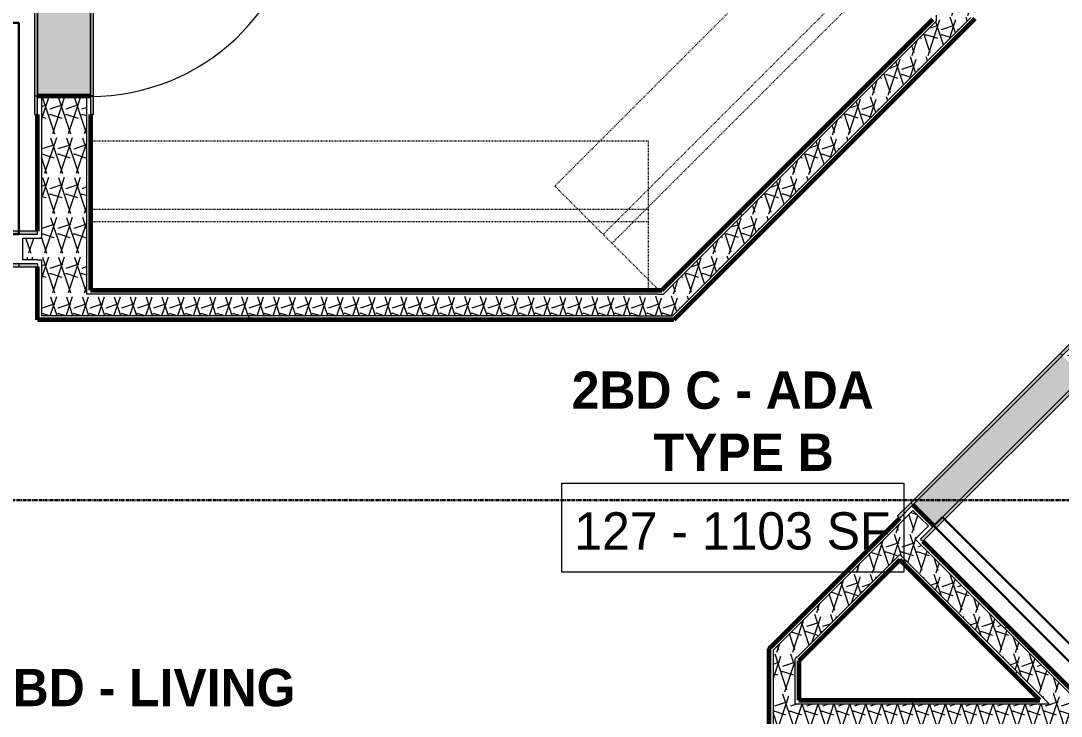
# Model space of a CAD drawing. Header units: inches. Extents: x -4110 to -1807, y 9775 to 11251.
# Drawn here: x -3662.1 to -3494.7, y 10132.4 to 10244.3 of the extents above; entities that cross this region are included whole.
import ezdxf

# ---------------------------------------------------------------- set-up
doc = ezdxf.new("R2010")
doc.units = ezdxf.units.IN
doc.header["$MEASUREMENT"] = 0
doc.linetypes.add('Dash', pattern=[0.25, 0.125, -0.125])
doc.linetypes.add('Grid Line 1_2_', pattern=[0.875, 0.5, -0.125, 0.125, -0.125])
for name, color, linetype, lineweight in [('0-1', 7, 'Continuous', 5), ('0-2', 7, 'Continuous', 9), ('A-AREA-IDEN', 2, 'Continuous', 9), ('A-DOOR-3', 7, 'Continuous', 9), ('A-DOOR-4', 50, 'Continuous', 30), ('A-DOOR-FRAM-1', 31, 'Continuous', 18), ('A-DOOR-FRAM-2', 7, 'Continuous', 9), ('A-WALL-1', 8, 'Continuous', 5), ('A-WALL-5', 250, 'Continuous', 60), ('A-WALL-6', 10, 'Continuous', 18), ('A-WALL-PATT-1', 7, 'Continuous', 9), ('A-WALL-PATT-2', 253, 'Continuous', 9), ('I-WALL-1', 8, 'Continuous', 5), ('I-WALL-2', 250, 'Continuous', 60), ('I-WALL-3', 10, 'Continuous', 18), ('Q-CASE-HDLN-1', 7, 'Dash', 9), ('S-GRID-1', 1, 'Grid Line 1_2_', 30)]:
    doc.layers.add(name, color=color, linetype=linetype, lineweight=lineweight)
doc.styles.add('Century Gothic', font='ufonts.com_century-gothic.ttf', dxfattribs={"height": 6})
doc.styles.add('Century Gothic_B', font='GOTHICB.TTF', dxfattribs={"height": 6})
pattern_1 = [(0, (0, 0), (20.48, 5.12), [0.845, -14.515, 0.845, -14.515, -81.92]), (0, (0, 0), (20.48, 5.12), [-30.72, 0.845, -29.875, 0.845, -14.515, -35.84]), (0, (0, 0), (20.48, 5.12), [-76.8, 0.845, -9.395, 0.845, -24.755]), (120, (7.68, 2.56), (-14.67405, 15.1762003), [0.845, -14.515, 0.845, -14.515, -81.92]), (120, (7.68, 2.56), (-14.67405, 15.1762003), [-30.72, 0.845, -29.875, 0.845, -14.515, -35.84]), (120, (7.68, 2.56), (-14.67405, 15.1762003), [-76.8, 0.845, -9.395, 0.845, -24.755]), (240, (10.24, 12.8), (-5.80595, -20.2962003), [0.845, -14.515, 0.845, -14.515, -81.92]), (240, (10.24, 12.8), (-5.80595, -20.2962003), [-30.72, 0.845, -29.875, 0.845, -14.515, -35.84]), (240, (10.24, 12.8), (-5.80595, -20.2962003), [-76.8, 0.845, -9.395, 0.845, -24.755])]
pattern_2 = [(161.57, (0.32, 0.32), (-2.560496185, -0.000537386), [0, -18.214, 2.022, 0]), (18.43, (-0.32, 0.32), (-2.560496185, 0.000537386), [0, -18.214, 2.022, 0]), (108.43, (0.32, 0.32), (1.27922091, -6.400876726), [6.07, -14.166]), (71.57, (-0.32, 0.32), (1.27922091, 6.400876726), [6.07, -14.166])]

# ---------------------------------------------------------------- blocks, each defined once
blk = doc.blocks.new('SWING - SINGLE - FLUSH - SWING - FLUSH - 2-10 x 6-8 - PRIVACY-3983842-ENLARGED RCP - 1ST FLOOR PLAN - WEST')
at = {"layer": 'A-DOOR-FRAM-1'}
for points in [[(-20, 2.37), (-17, 2.37), (-17, 2.87), (-20, 2.87)], [(-7.96, 2.37), (17, 2.37), (17, 2.87), (-17, 2.87), (-17, 2.37)], [(17, 2.37), (20, 2.37), (20, 2.87), (17, 2.87)], [(-19.52, -2.88), (-17, -2.88), (-17, -2.38), (-20, -2.38), (-20, -2.88), (-19.8, -2.88)], [(-17, -2.88), (17, -2.88), (17, -2.38), (-17, -2.38)], [(17, -2.88), (20, -2.88), (20, -2.38), (17, -2.38)]]:
    blk.add_hatch(color=256, dxfattribs=at).paths.add_polyline_path(points, flags=0)
at = {"layer": 'A-DOOR-3'}
blk.add_arc((17, 2.37), 34.07, 93.3657, 180, dxfattribs=at)
at = {"layer": 'A-DOOR-4'}
for p, q in [((15, 2.37), (15, 36.38)), ((17, 36.38), (15, 36.38)), ((17, 2.37), (17, 36.38)), ((17, 2.37), (15, 2.37))]:
    blk.add_line(p, q, dxfattribs=at)
at = {"layer": 'A-DOOR-FRAM-2'}
for p, q in [((-17, 2.87), (-20, 2.87)), ((-20, 2.37), (-20, 2.87)), ((-20, 2.37), (-17, 2.37)), ((17, 2.87), (-17, 2.87)), ((-17, 2.37), (-17, 2.87)), ((-17, 2.37), (17, 2.37)), ((20, 2.87), (17, 2.87)), ((17, 2.37), (17, 2.87)), ((17, 2.37), (20, 2.37)), ((20, 2.37), (20, 2.87)), ((-17, -2.38), (-20, -2.38)), ((-20, -2.38), (-20, -2.88)), ((-20, -2.88), (-17, -2.88)), ((17, -2.38), (-17, -2.38)), ((-17, -2.38), (-17, -2.88)), ((-17, -2.88), (17, -2.88)), ((20, -2.38), (17, -2.38)), ((17, -2.38), (17, -2.88)), ((17, -2.88), (20, -2.88)), ((20, -2.38), (20, -2.88))]:
    blk.add_line(p, q, dxfattribs=at)
blk = doc.blocks.new('OD_CW_Closet - OD_CW_Closet-3851051-ENLARGED RCP - 1ST FLOOR PLAN - WEST')
at = {"layer": 'Q-CASE-HDLN-1'}
for p, q in [((64.78, 0), (64.78, 23.68)), ((0.74, 13), (64.78, 13)), ((0.74, 11), (64.78, 11)), ((0.74, 0), (64.78, 0))]:
    blk.add_line(p, q, dxfattribs=at)
blk = doc.blocks.new('OD_CW_Closet - OD_CW_Closet-4152603-ENLARGED RCP - 1ST FLOOR PLAN - WEST')
at = {"layer": 'Q-CASE-HDLN-1'}
for p, q in [((0.74, 24), (0.74, 0)), ((0.74, 13), (90.5, 13)), ((0.74, 11), (90.5, 11)), ((0.74, 0), (90.5, 0))]:
    blk.add_line(p, q, dxfattribs=at)
blk = doc.blocks.new('SWING - SINGLE - FLUSH - SWING - FLUSH - 2-10 x 6-8 - PRIVACY-3983844-ENLARGED RCP - 1ST FLOOR PLAN - WEST')
at = {"layer": 'A-DOOR-FRAM-1'}
for points in [[(-17.63, 2.37), (-17, 2.37), (-17, 2.87), (-20, 2.87), (-20, 2.37)], [(-17, 2.37), (17, 2.37), (17, 2.87), (-17, 2.87)], [(17.62, 2.37), (20, 2.37), (20, 2.87), (17, 2.87), (17, 2.37)], [(-17, -2.88), (-17, -2.38), (-20, -2.38), (-20, -2.88), (-17.63, -2.88)], [(-16.5, -2.88), (17, -2.88), (17, -2.38), (-17, -2.38), (-17, -2.88)], [(20, -2.88), (20, -2.38), (17, -2.38), (17, -2.88), (17.62, -2.88)]]:
    blk.add_hatch(color=256, dxfattribs=at).paths.add_polyline_path(points, flags=0)
at = {"layer": 'A-DOOR-3'}
blk.add_arc((17, 2.37), 34.07, 93.3657, 180, dxfattribs=at)
at = {"layer": 'A-DOOR-4'}
for p, q in [((15, 2.37), (15, 36.38)), ((17, 36.38), (15, 36.38)), ((17, 2.37), (17, 36.38)), ((17, 2.37), (15, 2.37))]:
    blk.add_line(p, q, dxfattribs=at)
at = {"layer": 'A-DOOR-FRAM-2'}
for p, q in [((-17, 2.87), (-20, 2.87)), ((-20, 2.37), (-20, 2.87)), ((-20, 2.37), (-17, 2.37)), ((17, 2.87), (-17, 2.87)), ((-17, 2.37), (-17, 2.87)), ((-17, 2.37), (17, 2.37)), ((20, 2.87), (17, 2.87)), ((17, 2.37), (17, 2.87)), ((17, 2.37), (20, 2.37)), ((20, 2.37), (20, 2.87)), ((-17, -2.38), (-20, -2.38)), ((-20, -2.38), (-20, -2.88)), ((-20, -2.88), (-17, -2.88)), ((17, -2.38), (-17, -2.38)), ((-17, -2.38), (-17, -2.88)), ((-17, -2.88), (17, -2.88)), ((20, -2.38), (17, -2.38)), ((17, -2.38), (17, -2.88)), ((17, -2.88), (20, -2.88)), ((20, -2.38), (20, -2.88))]:
    blk.add_line(p, q, dxfattribs=at)
blk = doc.blocks.new('SWING - SINGLE - FLUSH - SWING - FLUSH - 2-10 x 6-8 - PASSAGE-4152567-ENLARGED RCP - 1ST FLOOR PLAN - WEST')
at = {"layer": 'A-DOOR-FRAM-1'}
for points in [[(-20, 4.25), (-17, 4.25), (-17, 4.75), (-20, 4.75)], [(-17, 4.25), (17, 4.25), (17, 4.75), (-17, 4.75)], [(17, 4.25), (20, 4.25), (20, 4.75), (17, 4.75)], [(-20, -4.75), (-17, -4.75), (-17, -4.25), (-20, -4.25)], [(-17, -4.75), (17, -4.75), (17, -4.25), (-17, -4.25)], [(17, -4.75), (20, -4.75), (20, -4.25), (17, -4.25)]]:
    blk.add_hatch(color=256, dxfattribs=at).paths.add_polyline_path(points, flags=0)
at = {"layer": 'A-DOOR-3'}
blk.add_arc((17, -4.25), 34.07, 180, 266.6343, dxfattribs=at)
at = {"layer": 'A-DOOR-4'}
for p, q in [((15, -4.25), (15, -38.26)), ((17, -4.25), (15, -4.25)), ((17, -4.25), (17, -38.26)), ((17, -38.26), (15, -38.26))]:
    blk.add_line(p, q, dxfattribs=at)
at = {"layer": 'A-DOOR-FRAM-2'}
for p, q in [((-17, 4.75), (-20, 4.75)), ((-20, 4.75), (-20, 4.25)), ((-20, 4.25), (-17, 4.25)), ((17, 4.75), (-17, 4.75)), ((-17, 4.75), (-17, 4.25)), ((-17, 4.25), (17, 4.25)), ((20, 4.75), (17, 4.75)), ((17, 4.75), (17, 4.25)), ((17, 4.25), (20, 4.25)), ((20, 4.75), (20, 4.25)), ((-17, -4.25), (-20, -4.25)), ((-20, -4.75), (-20, -4.25)), ((-20, -4.75), (-17, -4.75)), ((17, -4.25), (-17, -4.25)), ((-17, -4.75), (-17, -4.25)), ((-17, -4.75), (17, -4.75)), ((20, -4.25), (17, -4.25)), ((17, -4.75), (17, -4.25)), ((17, -4.75), (20, -4.75)), ((20, -4.75), (20, -4.25))]:
    blk.add_line(p, q, dxfattribs=at)
blk = doc.blocks.new('CTR - 1st Phase - Unit Layouts_rvt-1-ENLARGED RCP - 1ST FLOOR PLAN - WEST')
at = {"layer": 'A-WALL-1'}
blk.add_hatch(color=256, dxfattribs=at).paths.add_polyline_path([(-3515.22, 10163.05), (-3491.18, 10187.1), (-3494.54, 10190.45), (-3518.58, 10166.41), (-3515.78, 10163.61)], flags=0)
at = {"layer": 'A-WALL-PATT-1'}
h = blk.add_hatch(dxfattribs=at)
h.set_pattern_fill('FP_1', color=256, style=0, pattern_type=2)
h.set_pattern_definition(pattern_1)
h.paths.add_polyline_path([(-3558.72, 10200.34), (-3514.76, 10244.31), (-3514.76, 10245.19), (-3559.61, 10200.34), (-3558.98, 10200.34)], flags=0)
h = blk.add_hatch(dxfattribs=at)
h.set_pattern_fill('FP_1', color=256, style=0, pattern_type=2)
h.set_pattern_definition(pattern_1)
h.paths.add_polyline_path([(-3541.06, 10143.05), (-3518.58, 10165.53), (-3517.34, 10164.29), (-3516.9, 10164.73), (-3518.58, 10166.41), (-3541.06, 10143.93)], flags=0)
h.paths.add_polyline_path([(-3492.86, 10188.78), (-3492.42, 10189.22), (-3493.65, 10190.45), (-3461.38, 10222.73), (-3461.38, 10223.61), (-3494.54, 10190.45), (-3493.3, 10189.22)], flags=0)
h = blk.add_hatch(dxfattribs=at)
h.set_pattern_fill('FP_1', color=256, style=0, pattern_type=2)
h.set_pattern_definition(pattern_1)
h.paths.add_polyline_path([(-3536.93, 10141.34), (-3520.26, 10158.02), (-3520.7, 10158.46), (-3536.93, 10142.22)], flags=0)
h.paths.add_polyline_path([(-3517.78, 10160.49), (-3515.22, 10163.05), (-3516.9, 10164.73), (-3517.34, 10164.29), (-3516.1, 10163.05), (-3518.23, 10160.93)], flags=0)
h.paths.add_polyline_path([(-3491.18, 10187.1), (-3483.93, 10194.34), (-3484.37, 10194.79), (-3491.18, 10187.98), (-3492.42, 10189.22), (-3492.86, 10188.78), (-3491.62, 10187.54)], flags=0)
h.paths.add_polyline_path([(-3481.46, 10196.82), (-3455.86, 10222.41), (-3456.74, 10222.41), (-3481.9, 10197.26)], flags=0)
h = blk.add_hatch(dxfattribs=at)
h.set_pattern_fill('FP_1', color=256, style=0, pattern_type=2)
h.set_pattern_definition(pattern_1)
h.paths.add_polyline_path([(-3662.38, 10207.59), (-3661.76, 10207.59), (-3661.76, 10209.34), (-3659.38, 10209.34), (-3659.38, 10209.96), (-3662.38, 10209.96), (-3662.38, 10208.05)], flags=0)
h.paths.add_polyline_path([(-3697.01, 10207.59), (-3696.38, 10207.59), (-3696.38, 10209.96), (-3823.42, 10209.96), (-3823.42, 10209.34), (-3697.01, 10209.34)], flags=0)
h = blk.add_hatch(dxfattribs=at)
h.set_pattern_fill('FP_1', color=256, style=0, pattern_type=2)
h.set_pattern_definition(pattern_1)
h.paths.add_polyline_path([(-3823.2, 10205.21), (-3696.38, 10205.21), (-3696.38, 10207.59), (-3697.01, 10207.59), (-3697.01, 10205.84), (-3823.42, 10205.84), (-3823.42, 10205.21)], flags=0)
h.paths.add_polyline_path([(-3659.49, 10205.21), (-3659.38, 10205.21), (-3659.38, 10205.84), (-3661.76, 10205.84), (-3661.76, 10207.59), (-3662.38, 10207.59), (-3662.38, 10205.21), (-3661.76, 10205.21)], flags=0)
h = blk.add_hatch(dxfattribs=at)
h.set_pattern_fill('FP_1', color=256, style=0, pattern_type=2)
h.set_pattern_definition(pattern_1)
h.paths.add_polyline_path([(-3562.22, 10196.21), (-3557.9, 10196.21), (-3557.27, 10196.84), (-3659.38, 10196.84), (-3659.38, 10196.21), (-3562.85, 10196.21)], flags=0)
h = blk.add_hatch(dxfattribs=at)
h.set_pattern_fill('FP_1', color=256, style=0, pattern_type=2)
h.set_pattern_definition(pattern_1)
h.paths.add_polyline_path([(-3480.97, 10123.68), (-3480.97, 10124.56), (-3517.34, 10160.93), (-3517.78, 10160.49), (-3481.86, 10124.56)], flags=0)
h = blk.add_hatch(dxfattribs=at)
h.set_pattern_fill('FP_1', color=256, style=0, pattern_type=2)
h.set_pattern_definition(pattern_1)
h.paths.add_polyline_path([(-3485.1, 10121.97), (-3485.1, 10122.86), (-3493.15, 10130.9), (-3494.03, 10130.9), (-3488.22, 10125.09)], flags=0)
h.paths.add_polyline_path([(-3497.53, 10134.4), (-3496.65, 10134.4), (-3520.26, 10158.02), (-3520.7, 10157.57), (-3498.15, 10135.03)], flags=0)
h = blk.add_hatch(dxfattribs=at)
h.set_pattern_fill('FP_1', color=256, style=0, pattern_type=2)
h.set_pattern_definition(pattern_1)
h.paths.add_polyline_path([(-3537.56, 10134.4), (-3536.93, 10134.4), (-3536.93, 10142.22), (-3537.56, 10141.6), (-3537.56, 10134.52)], flags=0)
h = blk.add_hatch(dxfattribs=at)
h.set_pattern_fill('FP_1', color=256, style=0, pattern_type=2)
h.set_pattern_definition(pattern_1)
h.paths.add_polyline_path([(-3520.26, 10134.4), (-3497.53, 10134.4), (-3498.15, 10135.03), (-3536.93, 10135.03), (-3536.93, 10134.4), (-3520.7, 10134.4)], flags=0)
at = {"layer": 'A-WALL-PATT-2'}
h = blk.add_hatch(dxfattribs=at)
h.set_pattern_fill('FP_2', color=256, style=0, pattern_type=2)
h.set_pattern_definition(pattern_2)
h.paths.add_polyline_path([(-3658.76, 10200.34), (-3651.51, 10200.34), (-3651.51, 10232.21), (-3658.76, 10232.21), (-3658.76, 10200.96)], flags=0)
h.paths.add_polyline_path([(-3655.26, 10266.21), (-3651.51, 10266.21), (-3651.51, 10269.84), (-3658.76, 10269.84), (-3658.76, 10266.21), (-3658.73, 10266.21)], flags=0)
h = blk.add_hatch(dxfattribs=at)
h.set_pattern_fill('FP_2', color=256, style=0, pattern_type=2)
h.set_pattern_definition(pattern_2)
h.paths.add_polyline_path([(-3562.22, 10196.84), (-3557.27, 10196.84), (-3509.26, 10244.86), (-3509.26, 10249.81), (-3559.61, 10199.46)], flags=0)
h = blk.add_hatch(dxfattribs=at)
h.set_pattern_fill('FP_2', color=256, style=0, pattern_type=2)
h.set_pattern_definition(pattern_2)
h.paths.add_polyline_path([(-3537.56, 10141.6), (-3516.1, 10163.05), (-3518.58, 10165.53), (-3537.56, 10146.55), (-3537.56, 10141.63)], flags=0)
h.paths.add_polyline_path([(-3491.18, 10187.98), (-3456.12, 10223.04), (-3460.76, 10223.04), (-3460.76, 10223.35), (-3493.65, 10190.45), (-3492.42, 10189.22)], flags=0)
h = blk.add_hatch(dxfattribs=at)
h.set_pattern_fill('FP_2', color=256, style=0, pattern_type=2)
h.set_pattern_definition(pattern_2)
h.paths.add_polyline_path([(-3735.51, 10205.84), (-3697.01, 10205.84), (-3697.01, 10209.34), (-3823.42, 10209.34), (-3823.42, 10205.84), (-3757.66, 10205.84)], flags=0)
h.paths.add_polyline_path([(-3659.38, 10205.84), (-3658.76, 10205.84), (-3658.76, 10209.34), (-3661.76, 10209.34), (-3661.76, 10205.84)], flags=0)
h = blk.add_hatch(dxfattribs=at)
h.set_pattern_fill('FP_2', color=256, style=0, pattern_type=2)
h.set_pattern_definition(pattern_2)
h.paths.add_polyline_path([(-3658.76, 10196.84), (-3562.22, 10196.84), (-3558.72, 10200.34), (-3658.76, 10200.34)], flags=0)
h = blk.add_hatch(dxfattribs=at)
h.set_pattern_fill('FP_2', color=256, style=0, pattern_type=2)
h.set_pattern_definition(pattern_2)
h.paths.add_polyline_path([(-3484.47, 10122.23), (-3484.47, 10127.18), (-3518.23, 10160.93), (-3520.7, 10158.46), (-3485.1, 10122.86)], flags=0)
h = blk.add_hatch(dxfattribs=at)
h.set_pattern_fill('FP_2', color=256, style=0, pattern_type=2)
h.set_pattern_definition(pattern_2)
h.paths.add_polyline_path([(-3541.06, 10130.9), (-3537.56, 10130.9), (-3537.56, 10146.55), (-3541.06, 10143.05), (-3541.06, 10134.4)], flags=0)
h = blk.add_hatch(dxfattribs=at)
h.set_pattern_fill('FP_2', color=256, style=0, pattern_type=2)
h.set_pattern_definition(pattern_2)
h.paths.add_polyline_path([(-3537.56, 10130.9), (-3493.15, 10130.9), (-3496.65, 10134.4), (-3537.56, 10134.4), (-3537.56, 10130.93)], flags=0)
at = {"layer": 'I-WALL-1'}
blk.add_hatch(color=256, dxfattribs=at).paths.add_polyline_path([(-3650.88, 10232.21), (-3650.88, 10266.21), (-3659.38, 10266.21), (-3659.38, 10232.21), (-3651.51, 10232.21)], flags=0)
at = {"layer": 'A-WALL-5'}
for p, q in [((-3558.98, 10200.96), (-3515.38, 10244.57)), ((-3508.63, 10244.6), (-3557.01, 10196.21)), ((-3659.38, 10196.84), (-3659.38, 10200.96)), ((-3650.88, 10200.96), (-3558.98, 10200.96)), ((-3659.38, 10196.21), (-3659.38, 10196.84)), ((-3563.73, 10196.21), (-3659.38, 10196.21)), ((-3557.9, 10196.21), (-3563.73, 10196.21)), ((-3557.01, 10196.21), (-3557.9, 10196.21)), ((-3518.58, 10166.41), (-3515.22, 10163.05)), ((-3536.93, 10148.06), (-3520.7, 10164.29)), ((-3516.99, 10160.58), (-3485.1, 10128.69)), ((-3520.7, 10157.57), (-3536.93, 10141.34)), ((-3498.15, 10135.03), (-3520.7, 10157.57)), ((-3541.06, 10143.93), (-3536.93, 10148.06)), ((-3541.68, 10143.31), (-3541.06, 10143.93)), ((-3541.68, 10130.28), (-3541.68, 10143.31)), ((-3536.93, 10141.34), (-3536.93, 10135.03)), ((-3536.93, 10135.03), (-3498.15, 10135.03))]:
    blk.add_line(p, q, dxfattribs=at)
at = {"layer": 'A-WALL-6'}
for p, q in [((-3509.26, 10244.86), (-3557.27, 10196.84)), ((-3514.76, 10244.31), (-3514.76, 10245.19)), ((-3514.76, 10244.31), (-3558.72, 10200.34)), ((-3658.76, 10232.21), (-3658.76, 10209.34)), ((-3651.51, 10232.21), (-3651.51, 10200.96)), ((-3661.76, 10207.59), (-3661.76, 10209.34)), ((-3661.76, 10209.34), (-3659.38, 10209.34)), ((-3659.38, 10209.34), (-3658.76, 10209.34)), ((-3661.76, 10205.84), (-3661.76, 10207.59)), ((-3659.38, 10205.84), (-3661.76, 10205.84)), ((-3659.38, 10205.84), (-3658.76, 10205.84)), ((-3658.76, 10205.84), (-3658.76, 10200.96)), ((-3658.76, 10200.96), (-3658.76, 10200.34)), ((-3651.51, 10200.96), (-3651.51, 10200.34)), ((-3658.76, 10200.34), (-3658.76, 10196.84)), ((-3559.61, 10200.34), (-3651.51, 10200.34)), ((-3559.61, 10200.34), (-3558.72, 10200.34)), ((-3563.11, 10196.84), (-3658.76, 10196.84)), ((-3563.11, 10196.84), (-3562.22, 10196.84)), ((-3562.22, 10196.84), (-3557.27, 10196.84)), ((-3494.54, 10190.45), (-3518.58, 10166.41)), ((-3515.22, 10163.05), (-3491.18, 10187.1)), ((-3536.93, 10147.17), (-3518.58, 10165.53)), ((-3518.58, 10165.53), (-3517.34, 10164.29)), ((-3517.34, 10164.29), (-3516.1, 10163.05)), ((-3516.1, 10163.05), (-3518.23, 10160.93)), ((-3518.23, 10160.93), (-3517.78, 10160.49)), ((-3517.78, 10160.49), (-3485.1, 10127.81)), ((-3520.7, 10158.46), (-3536.93, 10142.22)), ((-3520.7, 10158.46), (-3520.26, 10158.02)), ((-3520.26, 10158.02), (-3496.65, 10134.4)), ((-3537.56, 10146.55), (-3541.06, 10143.05)), ((-3536.93, 10147.17), (-3537.56, 10146.55)), ((-3541.06, 10143.05), (-3541.06, 10130.9)), ((-3536.93, 10142.22), (-3537.56, 10141.6)), ((-3537.56, 10141.6), (-3537.56, 10134.4)), ((-3537.56, 10134.4), (-3536.93, 10134.4)), ((-3536.93, 10134.4), (-3497.53, 10134.4)), ((-3497.53, 10134.4), (-3496.65, 10134.4))]:
    blk.add_line(p, q, dxfattribs=at)
at = {"layer": 'I-WALL-2'}
for p, q in [((-3659.38, 10232.21), (-3650.88, 10232.21)), ((-3659.38, 10210.46), (-3659.38, 10229.21)), ((-3650.88, 10229.21), (-3650.88, 10200.96)), ((-3659.38, 10200.96), (-3659.38, 10204.71))]:
    blk.add_line(p, q, dxfattribs=at)
at = {"layer": 'I-WALL-3'}
for p, q in [((-3659.38, 10266.21), (-3659.38, 10232.21)), ((-3650.88, 10232.21), (-3650.88, 10266.21))]:
    blk.add_line(p, q, dxfattribs=at)
at = {"layer": '0-2'}
for name, p, rotation in [('SWING - SINGLE - FLUSH - SWING - FLUSH - 2-10 x 6-8 - PASSAGE-4152567-ENLARGED RCP - 1ST FLOOR PLAN - WEST', (-3655.13, 10249.21), 90.0000000000039), ('OD_CW_Closet - OD_CW_Closet-3851051-ENLARGED RCP - 1ST FLOOR PLAN - WEST', (-3530.37, 10263.52), 225.000000000003), ('OD_CW_Closet - OD_CW_Closet-4152603-ENLARGED RCP - 1ST FLOOR PLAN - WEST', (-3560.38, 10224.96), 180), ('SWING - SINGLE - FLUSH - SWING - FLUSH - 2-10 x 6-8 - PRIVACY-3983844-ENLARGED RCP - 1ST FLOOR PLAN - WEST', (-3504.88, 10176.75), 225.0000000000032)]:
    blk.add_blockref(name, p, dxfattribs=dict(at, rotation=rotation))
blk.add_blockref('SWING - SINGLE - FLUSH - SWING - FLUSH - 2-10 x 6-8 - PRIVACY-3983842-ENLARGED RCP - 1ST FLOOR PLAN - WEST', (-3679.38, 10207.59), dxfattribs=at)
blk = doc.blocks.new('CTR - 1st Phase - Structure_rvt-1-ENLARGED RCP - 1ST FLOOR PLAN - WEST')
at = {"layer": 'S-GRID-1'}
blk.add_line((-1807.14, 10167.19), (-4076.95, 10167.19), dxfattribs=at)

msp = doc.modelspace()

# ---------------------------------------------------------------- linework, layer by layer
at = {"layer": 'A-AREA-IDEN', "flags": 128}
msp.add_lwpolyline([(-3575.04, 10169.91), (-3520.04, 10169.91), (-3520.04, 10155.58), (-3575.04, 10155.58)], close=True, dxfattribs=at)

# ---------------------------------------------------------------- block references
at = {"layer": '0-1'}
for name in ['CTR - 1st Phase - Structure_rvt-1-ENLARGED RCP - 1ST FLOOR PLAN - WEST', 'CTR - 1st Phase - Unit Layouts_rvt-1-ENLARGED RCP - 1ST FLOOR PLAN - WEST']:
    msp.add_blockref(name, (0, 0), dxfattribs=at)

# ---------------------------------------------------------------- texts
at = {"layer": 'A-AREA-IDEN', "char_height": 6, "attachment_point": 1}
for s, insert, width, style in [('2BD C - ADA', (-3573.46, 10187.89), 62.62, 'Century Gothic_B'), ('TYPE B', (-3560.29, 10177.89), 30.906, 'Century Gothic_B'), ('127 - 1103 SF', (-3573.04, 10165.24), 61.61, 'Century Gothic'), ('2BD - LIVING', (-3667.83, 10140.04), 62.822, 'Century Gothic_B')]:
    msp.add_mtext(s, dxfattribs=dict(at, insert=insert, width=width, style=style))

doc.saveas('drawing.dxf')
